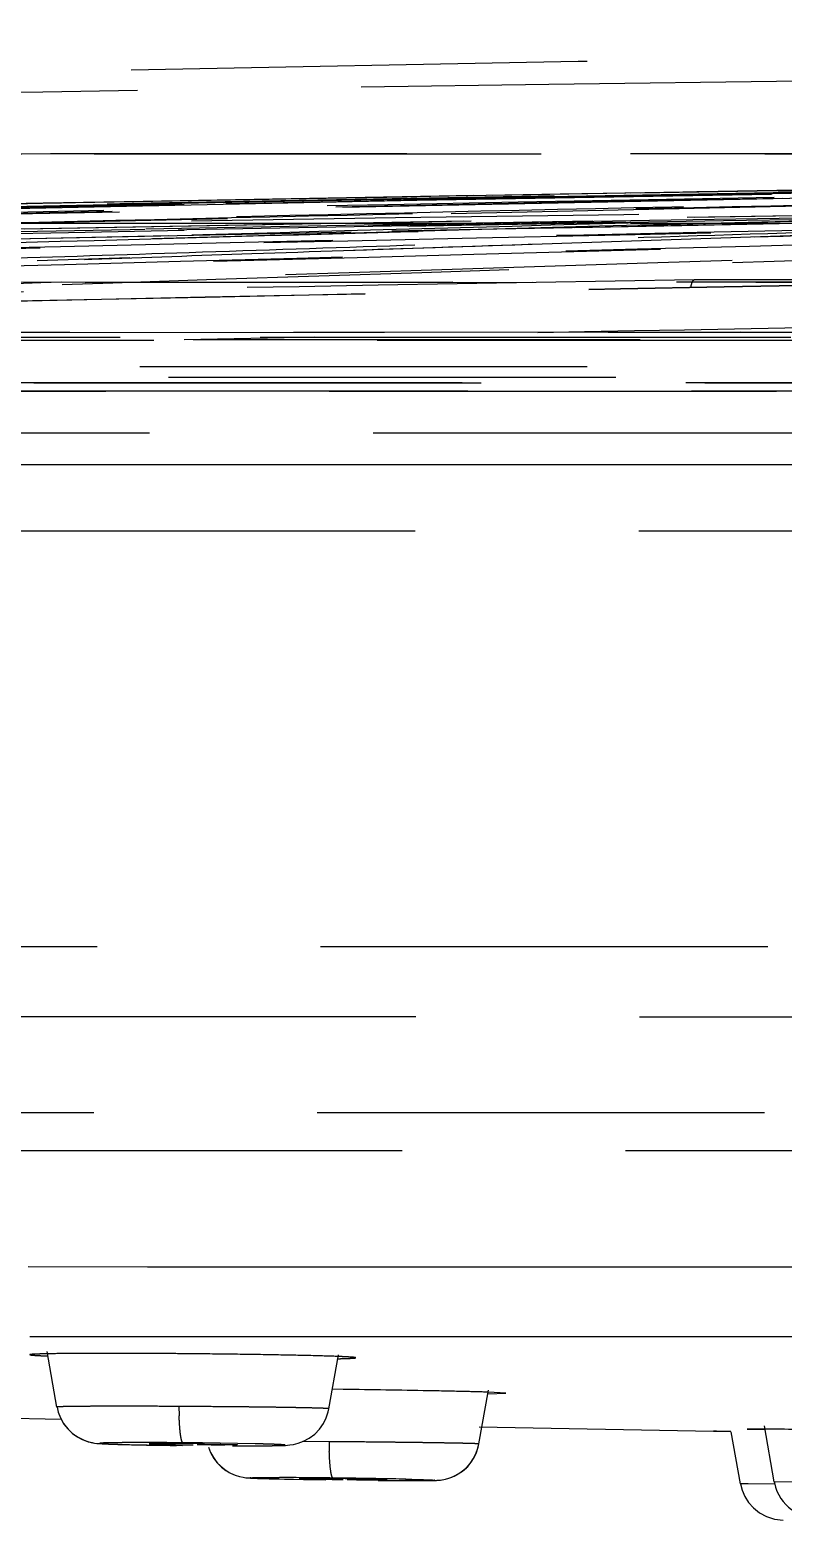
# Model space of a CAD drawing. Header units: millimetres. Extents: x 3819 to 4365, y -2661 to -1889.
# Drawn here: x 4157.576 to 4159.716, y -2175.832 to -2171.597 of the extents above; entities that cross this region are included whole.
import ezdxf

# ---------------------------------------------------------------- set-up
doc = ezdxf.new("R2010")
doc.units = ezdxf.units.MM
doc.header["$LTSCALE"] = 0.1
doc.linetypes.add('HIDDENX2', pattern=[19.05, 12.7, -6.35])
doc.layers.add('HIDDEN', color=8, linetype='HIDDENX2')

msp = doc.modelspace()

# ---------------------------------------------------------------- linework, layer by layer
at = {"layer": 'HIDDEN'}
for p, q in [((4160.6828, -2172.3133), (4153.6008, -2172.3161)), ((4155.8284, -2172.3154), (4163.4359, -2172.3123)), ((4160.4339, -2172.3075), (4159.463, -2172.3075)), ((4195.5047, -2172.4781), (4148.4585, -2172.4781)), ((4148.705, -2172.4701), (4166.5348, -2172.4701)), ((4148.7139, -2172.4701), (4170.6678, -2172.4701)), ((4148.9427, -2172.4702), (4169.3362, -2172.4702)), ((4150.9429, -2172.4782), (4187.1331, -2172.4782)), ((4153.5037, -2172.4582), (4160.6395, -2172.4554)), ((4163.4052, -2172.4544), (4155.7505, -2172.4576)), ((4170.5888, -2172.5546), (4148.6996, -2172.5546)), ((4160.7094, -2172.5999), (4153.4456, -2172.5999)), ((4155.6829, -2172.5999), (4160.7239, -2172.6001)), ((4148.9016, -2172.6236), (4160.7251, -2172.6237)), ((4149.0261, -2172.7421), (4160.7339, -2172.7421)), ((4157.5866, -2172.8329), (4157.0491, -2172.833)), ((4157.6522, -2172.8329), (4157.5866, -2172.8329)), ((4157.8674, -2172.8329), (4157.6522, -2172.8329)), ((4158.0144, -2172.8329), (4157.8674, -2172.8329)), ((4158.0855, -2172.8329), (4158.0144, -2172.8329)), ((4158.1797, -2172.8329), (4158.0855, -2172.8329)), ((4158.4183, -2172.8329), (4158.1797, -2172.8329)), ((4158.4857, -2172.8329), (4158.4183, -2172.8329)), ((4158.7463, -2172.833), (4158.4857, -2172.8329)), ((4158.9137, -2172.833), (4158.7463, -2172.833)), ((4160.081, -2172.833), (4158.9137, -2172.833)), ((4160.5754, -2173.0213), (4153.5442, -2173.0221)), ((4169.1971, -2174.2026), (4151.6864, -2174.2026)), ((4169.1875, -2174.6746), (4155.0867, -2174.6746)), ((4147.8382, -2174.7808), (4196.1253, -2174.7808)), ((4157.9107, -2175.1123), (4157.5719, -2175.1122)), ((4157.9973, -2175.1123), (4157.9107, -2175.1123)), ((4158.0361, -2175.1123), (4157.9973, -2175.1123)), ((4158.1619, -2175.1123), (4158.0361, -2175.1123)), ((4158.4475, -2175.1124), (4158.1619, -2175.1123)), ((4158.5008, -2175.1124), (4158.4475, -2175.1124)), ((4158.551, -2175.1124), (4158.5008, -2175.1124)), ((4158.9241, -2175.1124), (4158.551, -2175.1124)), ((4158.9746, -2175.1124), (4158.9241, -2175.1124)), ((4161.8289, -2175.1129), (4158.9746, -2175.1124)), ((4157.576, -2175.3095), (4157.6494, -2175.3095)), ((4157.6494, -2175.3095), (4158.0393, -2175.3096)), ((4158.0393, -2175.3096), (4158.1489, -2175.3096)), ((4158.1489, -2175.3096), (4158.5012, -2175.3097)), ((4158.5012, -2175.3097), (4159.4646, -2175.3098)), ((4159.4646, -2175.3098), (4159.516, -2175.3098)), ((4159.516, -2175.3098), (4159.5605, -2175.3098)), ((4159.5605, -2175.3098), (4159.6119, -2175.3098)), ((4159.6119, -2175.3098), (4159.6301, -2175.3098)), ((4159.6301, -2175.3098), (4159.856, -2175.3099)), ((4157.6533, -2175.5102), (4157.6256, -2175.3528)), ((4158.4254, -2175.5151), (4158.4525, -2175.3615)), ((4158.4663, -2175.4601), (4158.4351, -2175.4598)), ((4158.8516, -2175.6149), (4158.8786, -2175.4621)), ((4158.8782, -2175.4722), (4158.9278, -2175.4707)), ((4158.9278, -2175.4707), (4158.8786, -2175.468)), ((4156.8165, -2175.5286), (4157.6649, -2175.5443)), ((4157.6533, -2175.5101), (4157.6533, -2175.5102)), ((4158.0398, -2175.5087), (4157.9996, -2175.5085)), ((4158.8525, -2175.5662), (4159.5174, -2175.5785)), ((4159.5263, -2175.5786), (4159.5174, -2175.5785)), ((4159.5174, -2175.5785), (4159.5261, -2175.5786)), ((4159.5261, -2175.5786), (4159.567, -2175.5793)), ((4159.5669, -2175.5793), (4159.5263, -2175.5786)), ((4159.5946, -2175.7284), (4159.5685, -2175.5805)), ((4159.6624, -2175.5728), (4159.6131, -2175.5726)), ((4159.6131, -2175.5726), (4159.6628, -2175.574)), ((4159.6903, -2175.7225), (4159.6623, -2175.564)), ((4157.8589, -2175.617), (4158.0098, -2175.6194)), ((4157.9174, -2175.6143), (4157.9148, -2175.6147)), ((4157.9955, -2175.6137), (4157.9174, -2175.6143)), ((4158.0398, -2175.614), (4158.0277, -2175.6139)), ((4158.0654, -2175.6179), (4158.0519, -2175.6178)), ((4158.2165, -2175.6146), (4158.0667, -2175.6122)), ((4158.0721, -2175.6144), (4158.1648, -2175.617)), ((4158.4262, -2175.6086), (4158.3518, -2175.608)), ((4158.4662, -2175.6089), (4158.4262, -2175.6086)), ((4158.0975, -2175.654), (4158.1074, -2175.6673)), ((4158.1074, -2175.6673), (4158.1182, -2175.6786)), ((4158.1095, -2175.6698), (4158.121, -2175.681)), ((4158.1424, -2175.696), (4158.155, -2175.702)), ((4158.1462, -2175.698), (4158.1591, -2175.7036)), ((4158.1591, -2175.7036), (4158.1715, -2175.7075)), ((4158.2558, -2175.7137), (4158.2765, -2175.7143)), ((4158.2765, -2175.7143), (4158.2997, -2175.7148)), ((4158.3438, -2175.713), (4158.3412, -2175.7132)), ((4158.3412, -2175.7132), (4158.4351, -2175.7157)), ((4158.4223, -2175.7131), (4158.3438, -2175.713)), ((4158.4662, -2175.7136), (4158.4545, -2175.7134)), ((4158.5912, -2175.7165), (4158.491, -2175.7139)), ((4158.2997, -2175.7148), (4158.3255, -2175.7153)), ((4158.3255, -2175.7153), (4158.3539, -2175.7158)), ((4158.3539, -2175.7158), (4158.3844, -2175.7163)), ((4158.3844, -2175.7163), (4158.417, -2175.7168)), ((4158.51, -2175.7166), (4158.5783, -2175.7169)), ((4158.5783, -2175.7169), (4158.5885, -2175.7167)), ((4158.5885, -2175.7167), (4158.5912, -2175.7165)), ((4158.6738, -2175.7192), (4158.6846, -2175.7192)), ((4158.6783, -2175.7192), (4158.6947, -2175.7191)), ((4158.6943, -2175.7191), (4158.708, -2175.719)), ((4158.6947, -2175.7191), (4158.7017, -2175.7191)), ((4158.7028, -2175.7191), (4158.7136, -2175.719)), ((4158.7102, -2175.719), (4158.7186, -2175.7189)), ((4158.7167, -2175.7189), (4158.723, -2175.7188)), ((4159.5987, -2175.7284), (4159.5947, -2175.7284)), ((4159.6159, -2175.7286), (4159.5987, -2175.7284)), ((4159.6916, -2175.7294), (4159.6159, -2175.7286)), ((4159.8364, -2175.7234), (4159.6903, -2175.7225)), ((4159.6914, -2175.8289), (4159.7157, -2175.8317))]:
    msp.add_line(p, q, dxfattribs=at)
for points in [[(4166.8511, -2171.5967), (4162.9688, -2171.6325), (4159.1334, -2171.687), (4155.3877, -2171.7588), (4151.7594, -2171.8457)], [(4166.4207, -2171.9748), (4163.4883, -2172.0017), (4160.5526, -2172.0398), (4157.6137, -2172.0893), (4154.6717, -2172.1501), (4151.7266, -2172.2222), (4148.7785, -2172.3056)], [(4166.4551, -2171.9746), (4163.5194, -2172.0015), (4160.5798, -2172.0397), (4157.6364, -2172.0892), (4154.6893, -2172.15), (4151.7384, -2172.2221), (4148.7839, -2172.3056)], [(4166.8198, -2171.9734), (4164.0354, -2171.9989), (4161.1774, -2172.036), (4158.2457, -2172.0851), (4155.2406, -2172.1465), (4152.1619, -2172.2203), (4149.0097, -2172.3069)], [(4167.0215, -2171.9728), (4164.3695, -2171.9971), (4161.5873, -2172.0332), (4158.6749, -2172.0818), (4155.6322, -2172.1436), (4152.4594, -2172.2188), (4149.1565, -2172.3077)], [(4168.1861, -2171.9697), (4165.6076, -2171.9962), (4162.893, -2172.0371), (4160.0424, -2172.0914), (4157.0557, -2172.1575), (4153.933, -2172.2329), (4150.6742, -2172.3141)], [(4167.5363, -2171.9713), (4165.0589, -2171.9947), (4162.4585, -2172.0297), (4159.7351, -2172.0761), (4156.8886, -2172.1336), (4153.9192, -2172.2016), (4150.8268, -2172.2786)], [(4166.4133, -2171.9748), (4163.2407, -2172.0043), (4160.1607, -2172.0456), (4157.1734, -2172.0974), (4154.2787, -2172.1587), (4151.4767, -2172.2284)], [(4168.9511, -2171.9681), (4166.6908, -2171.9941), (4164.3111, -2172.0344), (4161.8121, -2172.0885), (4159.1938, -2172.155), (4156.4563, -2172.2319), (4153.5995, -2172.3161)], [(4169.3697, -2171.9674), (4167.613, -2171.9887), (4165.7741, -2172.0208), (4163.853, -2172.0639), (4161.8498, -2172.1176), (4159.7644, -2172.1811), (4157.5968, -2172.2533)], [(4157.6534, -2175.5101), (4157.6568, -2175.5244), (4157.6632, -2175.5412), (4157.6721, -2175.5571), (4157.6832, -2175.5716), (4157.696, -2175.5841), (4157.7099, -2175.5943), (4157.7245, -2175.6022), (4157.7384, -2175.6076), (4157.7504, -2175.6108), (4157.7602, -2175.6126), (4157.7667, -2175.6134), (4157.7719, -2175.6139), (4157.7768, -2175.6142), (4157.7819, -2175.6145), (4157.7877, -2175.6148), (4157.7943, -2175.6151), (4157.8017, -2175.6154), (4157.8101, -2175.6157), (4157.8194, -2175.616), (4157.8296, -2175.6163)], [(4157.6648, -2175.5443), (4157.6731, -2175.5587), (4157.6849, -2175.5734), (4157.6984, -2175.5861), (4157.7131, -2175.5962), (4157.7282, -2175.6038), (4157.7422, -2175.6087), (4157.7535, -2175.6114), (4157.7558, -2175.6118)], [(4158.2722, -2175.6199), (4158.2812, -2175.6198), (4158.2891, -2175.6195), (4158.2958, -2175.6193), (4158.302, -2175.619), (4158.3079, -2175.6186), (4158.3149, -2175.618), (4158.3255, -2175.6163), (4158.3386, -2175.6131), (4158.3538, -2175.6073), (4158.3699, -2175.5985), (4158.3852, -2175.587), (4158.3987, -2175.5728), (4158.4098, -2175.5571), (4158.418, -2175.5405), (4158.4234, -2175.5242), (4158.4254, -2175.515)], [(4157.8296, -2175.6163), (4157.8406, -2175.6166), (4157.8524, -2175.6169), (4157.865, -2175.6172), (4157.8785, -2175.6175), (4157.8927, -2175.6178), (4157.9078, -2175.6181), (4157.9235, -2175.6183), (4157.9399, -2175.6186), (4157.957, -2175.6188), (4157.9747, -2175.6191), (4157.993, -2175.6193)], [(4158.0835, -2175.6239), (4158.0893, -2175.6391), (4158.0975, -2175.654)], [(4158.152, -2175.6205), (4158.1715, -2175.6205), (4158.1898, -2175.6205), (4158.2069, -2175.6205), (4158.2227, -2175.6205), (4158.2371, -2175.6204), (4158.2501, -2175.6202)], [(4158.2501, -2175.6202), (4158.2618, -2175.6201), (4158.2722, -2175.6199)], [(4158.7222, -2175.7188), (4158.7272, -2175.7186), (4158.7321, -2175.7184), (4158.7378, -2175.718), (4158.7465, -2175.717), (4158.757, -2175.715), (4158.7686, -2175.7117), (4158.7809, -2175.7067), (4158.7929, -2175.7003), (4158.8047, -2175.6923), (4158.816, -2175.6825), (4158.8264, -2175.671), (4158.8356, -2175.6577), (4158.8432, -2175.6429), (4158.8488, -2175.6269), (4158.8516, -2175.6149)], [(4158.723, -2175.7188), (4158.7269, -2175.7187), (4158.731, -2175.7185), (4158.7358, -2175.7182), (4158.7421, -2175.7176), (4158.7517, -2175.7161), (4158.763, -2175.7134), (4158.7745, -2175.7095), (4158.7864, -2175.704), (4158.7979, -2175.6972), (4158.8091, -2175.6887), (4158.8197, -2175.6787), (4158.8293, -2175.667), (4158.8377, -2175.654), (4158.8445, -2175.6397), (4158.8495, -2175.6244), (4158.8515, -2175.6149)], [(4158.0905, -2175.6414), (4158.0992, -2175.6565), (4158.1095, -2175.6698)], [(4158.1182, -2175.6786), (4158.13, -2175.6881), (4158.1424, -2175.696)], [(4158.121, -2175.681), (4158.1332, -2175.6904), (4158.1462, -2175.698)], [(4158.1715, -2175.7075), (4158.1821, -2175.7098), (4158.1894, -2175.7109), (4158.1949, -2175.7114), (4158.1989, -2175.7117), (4158.2025, -2175.7119), (4158.2067, -2175.7121), (4158.2113, -2175.7123), (4158.2167, -2175.7126), (4158.2229, -2175.7128), (4158.2299, -2175.713), (4158.2377, -2175.7133), (4158.2464, -2175.7135), (4158.2558, -2175.7137)], [(4158.5653, -2175.7186), (4158.584, -2175.7188), (4158.6018, -2175.7189), (4158.6184, -2175.719), (4158.634, -2175.7191), (4158.6485, -2175.7191), (4158.6617, -2175.7192), (4158.6738, -2175.7192)], [(4159.5947, -2175.7282), (4159.5992, -2175.7462), (4159.6067, -2175.764), (4159.6174, -2175.7811), (4159.6313, -2175.797), (4159.6483, -2175.8106)], [(4159.6903, -2175.7225), (4159.691, -2175.7258), (4159.6941, -2175.7379), (4159.6982, -2175.7493), (4159.7033, -2175.7599), (4159.7093, -2175.7699), (4159.7159, -2175.779), (4159.7232, -2175.7873), (4159.731, -2175.7948), (4159.7392, -2175.8014), (4159.7476, -2175.8071), (4159.7563, -2175.812), (4159.765, -2175.8161), (4159.7738, -2175.8194), (4159.7822, -2175.8219), (4159.7905, -2175.8237), (4159.7977, -2175.8248), (4159.8029, -2175.8254), (4159.8067, -2175.8257), (4159.8089, -2175.8258), (4159.8104, -2175.8258), (4159.812, -2175.8259), (4159.8155, -2175.826)], [(4159.6483, -2175.8106), (4159.6685, -2175.8216), (4159.6914, -2175.8289)]]:
    msp.add_lwpolyline(points, dxfattribs=at)
for centre, radius, start, end in [((4172.0666, -2943.8379), 771.8113, 90.4170255, 91.7289886), ((4172.047, -2942.2396), 770.2129, 90.4180088, 91.7305396), ((4171.9809, -3085.6001), 913.5665, 90.6755085, 91.3268243), ((4177.2012, -3103.5719), 931.4117, 91.0315391, 91.3218266), ((4177.2983, -3107.9411), 935.7816, 91.0326652, 91.3215972), ((4172.1309, -2944.0857), 771.8822, 90.9403695, 91.2068226), ((4177.4882, -3115.2269), 942.9499, 91.045131, 91.183376), ((4157.7532, -2206.6083), 31.2507, 89.47457, 89.60494), ((4159.0696, -2175.4977), 1.07, 180.5781, 182.023), ((4159.0076, -2236.0904), 60.5212, 89.207481, 89.380077), ((4157.8974, -2189.6166), 14.0054, 89.53448, 90.12973), ((4157.9658, -2183.3868), 7.7732, 89.54416, 89.78092), ((4158.1164, -2167.4719), 8.1462, 269.2494, 269.46165), ((4157.8727, -2193.2235), 17.6124, 89.36902, 89.5493), ((4157.963, -2183.7825), 8.1688, 89.23454, 89.46124), ((4159.4955, -2175.6025), 1.0694, 180.3231, 181.8066), ((4158.2121, -2193.4073), 17.6969, 89.2707, 89.76211), ((4158.3156, -2187.2597), 11.5471, 89.31054, 89.47031), ((4158.1257, -2201.797), 26.087, 89.19402, 89.31563), ((4158.3087, -2187.8509), 12.1383, 89.13973, 89.25686), ((4158.188, -2197.3303), 21.6199, 88.7903, 89.19244), ((4158.6225, -2163.6617), 12.0554, 269.10965, 269.25725), ((4158.6168, -2164.17), 11.5471, 269.31054, 269.47031)]:
    msp.add_arc(centre, radius, start, end, dxfattribs=at)
for points, knots in [([(4148.9939, -2171.9481), (4152.8245, -2171.8522), (4160.4868, -2171.7082), (4171.9822, -2171.6362), (4183.4775, -2171.7082), (4191.1398, -2171.8522), (4194.9704, -2171.9482)], [0, 0, 0, 0, 0.25, 0.5, 0.75, 1, 1, 1, 1]), ([(4148.2339, -2171.9467), (4148.2345, -2171.9467), (4148.237, -2171.9467), (4148.2426, -2171.9467), (4148.2518, -2171.9467), (4148.2716, -2171.9467), (4148.3055, -2171.9468), (4148.3845, -2171.9469), (4148.52, -2171.9472), (4148.6799, -2171.9475), (4148.8371, -2171.9478), (4148.9784, -2171.948), (4149.1434, -2171.9484), (4149.3463, -2171.9487), (4149.6089, -2171.949), (4149.8759, -2171.9493), (4150.1381, -2171.9495), (4150.3788, -2171.9496), (4150.6535, -2171.9497), (4151.0952, -2171.9499), (4151.7477, -2171.9501), (4152.6447, -2171.9502), (4153.6852, -2171.9502), (4154.8514, -2171.95), (4156.119, -2171.9498), (4157.9414, -2171.9496), (4159.8238, -2171.9493), (4161.7505, -2171.949), (4163.2285, -2171.9488), (4164.7182, -2171.9487), (4166.2168, -2171.9488), (4167.7232, -2171.9493), (4169.1877, -2171.95), (4170.6079, -2171.9509), (4171.5234, -2171.9513), (4171.9815, -2171.9514)], [0, 0, 0, 0, 0.000078, 0.000312, 0.000702, 0.001247, 0.002806, 0.004989, 0.011227, 0.019924, 0.025187, 0.031083, 0.037783, 0.046023, 0.056721, 0.070956, 0.07975, 0.089844, 0.10137, 0.114443, 0.145647, 0.183798, 0.227763, 0.277088, 0.331133, 0.387887, 0.507311, 0.568943, 0.631279, 0.694023, 0.75713, 0.820596, 0.884336, 0.942135, 1, 1, 1, 1]), ([(4148.7784, -2172.3056), (4150.7426, -2172.2463), (4154.6671, -2172.1427), (4160.548, -2172.0324), (4164.4646, -2171.989), (4166.4207, -2171.9748)], [0, 0, 0, 0, 0.334098, 0.667429, 1, 1, 1, 1]), ([(4166.4551, -2171.9746), (4164.4967, -2171.9888), (4160.5745, -2172.0322), (4154.6839, -2172.1426), (4150.7522, -2172.2462), (4148.7839, -2172.3056)], [0, 0, 0, 0, 0.332429, 0.665762, 1, 1, 1, 1]), ([(4166.6848, -2171.9739), (4164.606, -2171.9891), (4160.5605, -2172.036), (4154.6611, -2172.1515), (4150.8409, -2172.2525), (4148.987, -2172.3068)], [0, 0, 0, 0, 0.352331, 0.685663, 1, 1, 1, 1]), ([(4171.9817, -2171.9504), (4171.8321, -2171.9504), (4171.5333, -2171.9504), (4171.0842, -2171.9502), (4170.6345, -2171.95), (4170.1874, -2171.9497), (4169.7472, -2171.9495), (4169.3116, -2171.9494), (4168.8705, -2171.9492), (4168.4096, -2171.9491), (4167.9145, -2171.9489), (4167.3709, -2171.9488), (4166.7653, -2171.9488), (4166.0854, -2171.9487), (4165.3203, -2171.9487), (4164.4602, -2171.9487), (4163.4977, -2171.9487), (4162.4218, -2171.9488), (4161.2203, -2171.9491), (4159.9073, -2171.9493), (4158.5615, -2171.9494), (4157.2859, -2171.9497), (4156.1528, -2171.9499), (4155.1631, -2171.95), (4154.2881, -2171.9501), (4153.5036, -2171.9501), (4152.7976, -2171.9501), (4152.1634, -2171.9501), (4151.5932, -2171.95), (4151.0779, -2171.9499), (4150.6102, -2171.9497), (4150.1889, -2171.9495), (4149.8181, -2171.9493), (4149.5002, -2171.9489), (4149.2319, -2171.9485), (4149.0685, -2171.9483), (4148.9939, -2171.9481)], [0, 0, 0, 0, 0.019536, 0.038982, 0.058621, 0.078223, 0.09732, 0.11608, 0.135062, 0.154893, 0.176221, 0.199673, 0.22584, 0.25526, 0.288397, 0.325695, 0.367502, 0.413999, 0.466116, 0.524291, 0.585359, 0.641741, 0.690769, 0.733236, 0.770895, 0.804967, 0.835605, 0.86304, 0.887734, 0.910011, 0.930285, 0.948779, 0.964986, 0.978676, 0.99027, 1, 1, 1, 1]), ([(4149.0098, -2172.3069), (4150.8727, -2172.2526), (4154.7144, -2172.1515), (4160.6512, -2172.0356), (4164.7251, -2171.9886), (4166.8199, -2171.9734)], [0, 0, 0, 0, 0.313872, 0.647204, 1, 1, 1, 1]), ([(4149.1269, -2172.3076), (4150.9577, -2172.2551), (4154.7581, -2172.1551), (4160.6674, -2172.0372), (4164.746, -2171.9888), (4166.8547, -2171.9733)], [0, 0, 0, 0, 0.309886, 0.643216, 1, 1, 1, 1]), ([(4167.0216, -2171.9728), (4164.8934, -2171.9882), (4160.7801, -2172.0367), (4154.8251, -2172.1551), (4150.9984, -2172.2554), (4149.1566, -2172.3078)], [0, 0, 0, 0, 0.357311, 0.690642, 1, 1, 1, 1]), ([(4167.3099, -2171.9719), (4165.1439, -2171.9882), (4161.0053, -2172.0408), (4155.0877, -2172.1656), (4151.3361, -2172.263), (4149.5568, -2172.3101)], [0, 0, 0, 0, 0.365951, 0.699282, 1, 1, 1, 1]), ([(4150.545, -2172.3138), (4151.0107, -2172.3022), (4151.9426, -2172.2788), (4153.3959, -2172.2422), (4154.9058, -2172.2045), (4156.5278, -2172.1649), (4158.2068, -2172.1256), (4159.999, -2172.0865), (4161.8484, -2172.0501), (4163.8113, -2172.0169), (4165.8308, -2171.9894), (4167.2149, -2171.9758), (4167.907, -2171.9703)], [0, 0, 0, 0, 0.08048, 0.161025, 0.251157, 0.341392, 0.441323, 0.541288, 0.651081, 0.760873, 0.880434, 1, 1, 1, 1]), ([(4168.1863, -2171.9697), (4167.4844, -2171.975), (4166.0806, -2171.9887), (4164.034, -2172.0164), (4162.0466, -2172.0498), (4160.1774, -2172.0865), (4158.3678, -2172.126), (4156.6763, -2172.1654), (4155.0442, -2172.205), (4153.529, -2172.2427), (4152.0727, -2172.2792), (4151.1406, -2172.3024), (4150.6747, -2172.314)], [0, 0, 0, 0, 0.120226, 0.240446, 0.350569, 0.460687, 0.560657, 0.660585, 0.75049, 0.840289, 0.920178, 1, 1, 1, 1]), ([(4150.827, -2172.2785), (4152.5147, -2172.2349), (4156.0588, -2172.146), (4161.6285, -2172.0337), (4165.5108, -2171.9862), (4167.5364, -2171.9713)], [0, 0, 0, 0, 0.303056, 0.636386, 1, 1, 1, 1]), ([(4153.6008, -2172.3161), (4153.9433, -2172.3059), (4154.7074, -2172.2831), (4155.9325, -2172.2473), (4157.3304, -2172.2069), (4158.8733, -2172.1638), (4160.5764, -2172.1186), (4162.44, -2172.073), (4164.4665, -2172.0296), (4166.6552, -2171.9923), (4168.1682, -2171.9748), (4168.9515, -2171.9681)], [0, 0, 0, 0, 0.066948, 0.149355, 0.239448, 0.340177, 0.450927, 0.572318, 0.704391, 0.846952, 1, 1, 1, 1]), ([(4155.4965, -2172.3156), (4155.592, -2172.3117), (4155.7993, -2172.3038), (4156.1363, -2172.2919), (4156.5262, -2172.2784), (4156.9747, -2172.2634), (4157.4818, -2172.247), (4158.0431, -2172.2289), (4158.6618, -2172.208), (4159.3607, -2172.1847), (4160.1553, -2172.1604), (4161.0594, -2172.1325), (4162.07, -2172.1037), (4163.198, -2172.0733), (4164.4504, -2172.0426), (4165.8402, -2172.0131), (4167.3814, -2171.9865), (4168.461, -2171.9733), (4169.0282, -2171.968)], [0, 0, 0, 0, 0.021189, 0.04597, 0.074744, 0.107634, 0.145422, 0.187186, 0.232097, 0.282629, 0.342156, 0.408281, 0.483095, 0.566222, 0.658368, 0.760734, 0.874289, 1, 1, 1, 1]), ([(4155.8284, -2172.3154), (4155.9228, -2172.3116), (4156.1289, -2172.3163), (4156.4652, -2172.3146), (4156.8585, -2172.3023), (4157.2928, -2172.2642), (4157.7499, -2172.2486), (4158.229, -2172.2317), (4158.7552, -2172.2139), (4159.3578, -2172.1942), (4160.0443, -2172.1723), (4160.8172, -2172.1486), (4161.6859, -2172.1219), (4162.6577, -2172.0947), (4163.7421, -2172.0663), (4164.9479, -2172.0376), (4166.2881, -2172.01), (4167.7772, -2171.985), (4168.8212, -2171.9725), (4169.3702, -2171.9674)], [0, 0, 0, 0, 0.020905, 0.045625, 0.074486, 0.108011, 0.142138, 0.175725, 0.21418, 0.25873, 0.309241, 0.366286, 0.429968, 0.501698, 0.581586, 0.670189, 0.768802, 0.878424, 1, 1, 1, 1]), ([(4166.7949, -2172.0456), (4164.8159, -2172.061), (4160.8579, -2172.1062), (4154.9212, -2172.2174), (4150.9639, -2172.3204), (4148.9853, -2172.3791)], [0, 0, 0, 0, 0.333299, 0.666632, 1, 1, 1, 1]), ([(4149.0152, -2172.3791), (4150.9808, -2172.3216), (4154.9123, -2172.2172), (4160.8108, -2172.1074), (4164.7437, -2172.0606), (4166.7103, -2172.0462)], [0, 0, 0, 0, 0.33331, 0.666643, 1, 1, 1, 1]), ([(4149.1274, -2172.3801), (4151.1118, -2172.3237), (4155.0807, -2172.2183), (4161.0348, -2172.1088), (4165.0043, -2172.0595), (4166.989, -2172.0451)], [0, 0, 0, 0, 0.333376, 0.666709, 1, 1, 1, 1]), ([(4166.887, -2172.0455), (4164.9169, -2172.0617), (4160.9771, -2172.1081), (4155.0682, -2172.2195), (4151.1297, -2172.3217), (4149.1608, -2172.3798)], [0, 0, 0, 0, 0.333361, 0.666693, 1, 1, 1, 1]), ([(4167.4936, -2172.0433), (4165.5728, -2172.0586), (4161.6594, -2172.1054), (4155.6826, -2172.2273), (4151.6268, -2172.3266), (4149.5631, -2172.3823)], [0, 0, 0, 0, 0.321332, 0.654668, 1, 1, 1, 1]), ([(4149.6018, -2172.3821), (4151.6442, -2172.3264), (4155.659, -2172.2273), (4161.5762, -2172.1061), (4165.4511, -2172.0593), (4167.3535, -2172.044)], [0, 0, 0, 0, 0.34523, 0.678556, 1, 1, 1, 1]), ([(4167.9607, -2172.0424), (4166.0954, -2172.0592), (4162.3009, -2172.1083), (4156.5141, -2172.2378), (4152.5924, -2172.3333), (4150.5996, -2172.3859)], [0, 0, 0, 0, 0.322266, 0.655589, 1, 1, 1, 1]), ([(4150.6228, -2172.3862), (4152.6336, -2172.3333), (4156.5901, -2172.2374), (4162.4267, -2172.1074), (4166.253, -2172.0584), (4168.1334, -2172.0418)], [0, 0, 0, 0, 0.344551, 0.677897, 1, 1, 1, 1]), ([(4153.3863, -2172.3885), (4155.1454, -2172.3338), (4158.6048, -2172.2354), (4163.7058, -2172.1059), (4167.0482, -2172.0573), (4168.69, -2172.0412)], [0, 0, 0, 0, 0.34491, 0.678234, 1, 1, 1, 1]), ([(4168.8901, -2172.0405), (4167.2447, -2172.0564), (4163.8934, -2172.1047), (4158.7769, -2172.2343), (4155.3057, -2172.3334), (4153.5401, -2172.3884)], [0, 0, 0, 0, 0.321502, 0.654851, 1, 1, 1, 1]), ([(4169.0937, -2172.0405), (4167.6446, -2172.0555), (4164.6917, -2172.1027), (4160.1814, -2172.2291), (4157.1202, -2172.3309), (4155.5624, -2172.3881)], [0, 0, 0, 0, 0.321188, 0.654512, 1, 1, 1, 1]), ([(4155.7639, -2172.388), (4157.3242, -2172.3303), (4160.3889, -2172.2277), (4164.9026, -2172.1015), (4167.8563, -2172.0547), (4169.3052, -2172.0399)], [0, 0, 0, 0, 0.345775, 0.679121, 1, 1, 1, 1]), ([(4161.2104, -2172.0971), (4160.5654, -2172.1128), (4159.3347, -2172.1443), (4157.5792, -2172.1925), (4156.0026, -2172.2374), (4154.6044, -2172.2783), (4153.731, -2172.3038), (4153.3237, -2172.316)], [0, 0, 0, 0, 0.245321, 0.468131, 0.667743, 0.845069, 1, 1, 1, 1]), ([(4160.7307, -2172.1466), (4160.5543, -2172.1467), (4159.4208, -2172.1469), (4157.8308, -2172.1471), (4155.9811, -2172.1473), (4154.3333, -2172.1477), (4152.8332, -2172.1478), (4151.5166, -2172.1476), (4150.8496, -2172.1475), (4150.3986, -2172.1473), (4150.119, -2172.1471), (4149.8744, -2172.147), (4149.6088, -2172.1468), (4149.3391, -2172.1466), (4149.0744, -2172.1462), (4148.8705, -2172.1459), (4148.7053, -2172.1455), (4148.5639, -2172.1453), (4148.4068, -2172.145), (4148.247, -2172.1447), (4148.1116, -2172.1444), (4148.0326, -2172.1442), (4147.9987, -2172.1442), (4147.979, -2172.1441), (4147.9697, -2172.1441), (4147.9642, -2172.1441), (4147.9617, -2172.1441), (4147.9611, -2172.1441)], [0, 0, 0, 0, 0.041433, 0.266299, 0.373546, 0.475987, 0.653428, 0.725969, 0.785302, 0.810109, 0.831931, 0.850995, 0.867566, 0.894325, 0.914364, 0.929748, 0.942222, 0.953184, 0.962963, 0.979128, 0.990725, 0.994785, 0.997682, 0.998696, 0.99942, 0.999854, 1, 1, 1, 1]), ([(4171.9819, -2172.1477), (4171.5207, -2172.1477), (4170.5981, -2172.1473), (4169.1672, -2172.1464), (4167.6914, -2172.1461), (4166.1732, -2172.146), (4164.6619, -2172.1461), (4163.1582, -2172.1462), (4161.6655, -2172.1464), (4159.72, -2172.1467), (4157.8169, -2172.147), (4155.9706, -2172.1473), (4154.68, -2172.1475), (4153.49, -2172.1476), (4152.575, -2172.1476), (4151.9109, -2172.1476), (4151.3502, -2172.1475), (4150.7521, -2172.1474), (4150.15, -2172.1471), (4149.6857, -2172.1468), (4149.3336, -2172.1465), (4149.0674, -2172.1461), (4148.8622, -2172.1458), (4148.696, -2172.1455), (4148.5538, -2172.1452), (4148.4282, -2172.1449), (4148.3175, -2172.1447), (4148.2218, -2172.1445), (4148.1414, -2172.1444), (4148.0844, -2172.1443), (4148.047, -2172.1442), (4148.025, -2172.1441), (4148.0065, -2172.1441), (4147.9913, -2172.144), (4147.9807, -2172.144), (4147.9739, -2172.144), (4147.9699, -2172.144), (4147.9667, -2172.144), (4147.9642, -2172.144), (4147.9625, -2172.144), (4147.9616, -2172.144), (4147.9613, -2172.144)], [0, 0, 0, 0, 0.057607, 0.115228, 0.178703, 0.241924, 0.304839, 0.367458, 0.429728, 0.491263, 0.61044, 0.667409, 0.721845, 0.771629, 0.816039, 0.836117, 0.854566, 0.886075, 0.910809, 0.929771, 0.94406, 0.954784, 0.963015, 0.969685, 0.975546, 0.98077, 0.985379, 0.989366, 0.992719, 0.995425, 0.996484, 0.997396, 0.998166, 0.998796, 0.999291, 0.999489, 0.999655, 0.999788, 0.99989, 0.99996, 1, 1, 1, 1]), ([(4159.4535, -2172.3286), (4159.4541, -2172.3255), (4159.4553, -2172.3202), (4159.4573, -2172.3142), (4159.4591, -2172.3107), (4159.4605, -2172.3086), (4159.462, -2172.3075), (4159.463, -2172.3075)], [0, 0, 0, 0, 0.38839, 0.681059, 0.791715, 0.879667, 1, 1, 1, 1]), ([(4160.7251, -2172.6236), (4159.8084, -2172.6236), (4158.1468, -2172.6236), (4155.8813, -2172.6237), (4154.0423, -2172.6236), (4152.5541, -2172.6236), (4151.3627, -2172.6236), (4150.4369, -2172.6235), (4149.7544, -2172.624), (4149.2701, -2172.6235), (4149.0103, -2172.6227), (4148.9015, -2172.623)], [0, 0, 0, 0, 0.232576, 0.42161, 0.57483, 0.699183, 0.799228, 0.877117, 0.934087, 0.972389, 1, 1, 1, 1]), ([(4156.0651, -2172.5836), (4156.3878, -2172.5837), (4157.042, -2172.584), (4158.0345, -2172.5835), (4159.0479, -2172.5836), (4159.7299, -2172.5844), (4160.0736, -2172.5847)], [0, 0, 0, 0, 0.24156, 0.489609, 0.742798, 1, 1, 1, 1]), ([(4147.878, -2174.4018), (4147.9397, -2174.4046), (4148.0359, -2174.4079), (4148.1713, -2174.4084), (4148.2906, -2174.4065), (4148.4292, -2174.4038), (4148.5935, -2174.4014), (4148.7906, -2174.4), (4149.0287, -2174.3996), (4149.3168, -2174.4001), (4149.6635, -2174.4009), (4150.0762, -2174.4013), (4150.7706, -2174.4017), (4151.8163, -2174.4021), (4152.9752, -2174.4022), (4154.0284, -2174.402), (4154.8981, -2174.4015), (4155.81, -2174.4009), (4156.7558, -2174.4005), (4157.7284, -2174.4005), (4158.722, -2174.4008), (4159.7322, -2174.4015), (4160.7554, -2174.4021), (4161.7888, -2174.4023), (4162.8302, -2174.402), (4163.8779, -2174.4016), (4165.284, -2174.4015), (4167.0494, -2174.4016), (4168.4638, -2174.4018), (4169.1726, -2174.402)], [0, 0, 0, 0, 0.008693, 0.013563, 0.019077, 0.025498, 0.033098, 0.042221, 0.053265, 0.066647, 0.082803, 0.102116, 0.124783, 0.180626, 0.249442, 0.288037, 0.329006, 0.371968, 0.416503, 0.462256, 0.508988, 0.556479, 0.60457, 0.653132, 0.702062, 0.751286, 0.800738, 0.900141, 1, 1, 1, 1]), ([(4157.6263, -2175.3589), (4157.6225, -2175.359), (4157.6153, -2175.3591), (4157.6052, -2175.3594), (4157.5966, -2175.3597), (4157.5896, -2175.36), (4157.5846, -2175.3603), (4157.5815, -2175.3605), (4157.5797, -2175.3607), (4157.5783, -2175.3609), (4157.5773, -2175.3611), (4157.5767, -2175.3612), (4157.5764, -2175.3614), (4157.5764, -2175.3615)], [0, 0, 0, 0, 0.229913, 0.430923, 0.602408, 0.743753, 0.854349, 0.897942, 0.9337, 0.961643, 0.981817, 0.994359, 1, 1, 1, 1]), ([(4157.5764, -2175.3615), (4157.5764, -2175.3616), (4157.5767, -2175.3618), (4157.5773, -2175.3619), (4157.5783, -2175.3621), (4157.5796, -2175.3623), (4157.5814, -2175.3625), (4157.5846, -2175.3628), (4157.5895, -2175.3632), (4157.5966, -2175.3637), (4157.6052, -2175.3641), (4157.6152, -2175.3646), (4157.6224, -2175.3649), (4157.6263, -2175.365)], [0, 0, 0, 0, 0.005536, 0.017943, 0.037987, 0.065812, 0.101471, 0.144986, 0.255511, 0.396894, 0.568522, 0.769768, 1, 1, 1, 1]), ([(4157.9687, -2175.3584), (4157.9016, -2175.3579), (4157.8077, -2175.3575), (4157.6936, -2175.358), (4157.6466, -2175.3585), (4157.6263, -2175.3589)], [0, 0, 0, 0, 0.587752, 0.822628, 1, 1, 1, 1]), ([(4158.4528, -2175.3666), (4158.4287, -2175.3656), (4158.372, -2175.364), (4158.2764, -2175.362), (4158.1628, -2175.3602), (4158.0819, -2175.3593), (4158.0398, -2175.3589)], [0, 0, 0, 0, 0.174873, 0.412277, 0.694668, 1, 1, 1, 1]), ([(4158.4521, -2175.3729), (4158.4559, -2175.3728), (4158.463, -2175.3726), (4158.473, -2175.3723), (4158.4815, -2175.372), (4158.4885, -2175.3717), (4158.4934, -2175.3714), (4158.4965, -2175.3712), (4158.4983, -2175.371), (4158.4997, -2175.3708), (4158.5008, -2175.3706), (4158.5014, -2175.3705), (4158.5017, -2175.3703), (4158.5017, -2175.3702)], [0, 0, 0, 0, 0.228876, 0.429173, 0.600227, 0.741377, 0.851985, 0.895711, 0.931719, 0.960026, 0.980674, 0.993789, 1, 1, 1, 1]), ([(4158.5017, -2175.3702), (4158.5017, -2175.3701), (4158.5014, -2175.3699), (4158.5009, -2175.3698), (4158.4999, -2175.3695), (4158.4979, -2175.3692), (4158.4944, -2175.3688), (4158.489, -2175.3684), (4158.482, -2175.368), (4158.4736, -2175.3675), (4158.4637, -2175.367), (4158.4566, -2175.3667), (4158.4528, -2175.3666)], [0, 0, 0, 0, 0.00524, 0.017152, 0.036744, 0.064195, 0.14289, 0.253225, 0.394686, 0.566696, 0.768665, 1, 1, 1, 1]), ([(4158.8786, -2175.468), (4158.8545, -2175.4672), (4158.7979, -2175.4657), (4158.6604, -2175.4629), (4158.547, -2175.4612), (4158.4663, -2175.4602)], [0, 0, 0, 0, 0.17504, 0.412421, 1, 1, 1, 1]), ([(4157.9996, -2175.5085), (4157.9765, -2175.5083), (4157.9314, -2175.5081), (4157.876, -2175.508), (4157.8341, -2175.508), (4157.8051, -2175.508), (4157.7781, -2175.508), (4157.7533, -2175.5081), (4157.7309, -2175.5083), (4157.7111, -2175.5084), (4157.694, -2175.5086), (4157.6816, -2175.5088), (4157.6732, -2175.509), (4157.668, -2175.5092), (4157.6636, -2175.5093), (4157.66, -2175.5095), (4157.6572, -2175.5096), (4157.6553, -2175.5097), (4157.6543, -2175.5099), (4157.6538, -2175.51), (4157.6535, -2175.51), (4157.6533, -2175.5101), (4157.6533, -2175.5101)], [0, 0, 0, 0, 0.200139, 0.390482, 0.479554, 0.563522, 0.641747, 0.713591, 0.778431, 0.835759, 0.885134, 0.926117, 0.943323, 0.958278, 0.970963, 0.981364, 0.989469, 0.995266, 0.997297, 0.998751, 0.999635, 1, 1, 1, 1]), ([(4158.0112, -2175.6117), (4158.0105, -2175.6116), (4158.0095, -2175.6104), (4158.0085, -2175.6086), (4158.0073, -2175.6052), (4158.0059, -2175.5993), (4158.0043, -2175.5903), (4158.003, -2175.5791), (4158.0013, -2175.5605), (4158.0006, -2175.5457), (4158.0002, -2175.5354)], [0, 0, 0, 0, 0.028466, 0.051815, 0.082485, 0.167708, 0.284734, 0.431314, 0.603796, 1, 1, 1, 1]), ([(4158.4254, -2175.5151), (4158.4254, -2175.515), (4158.4252, -2175.5149), (4158.4249, -2175.5149), (4158.4243, -2175.5148), (4158.423, -2175.5146), (4158.4209, -2175.5144), (4158.4176, -2175.5142), (4158.4135, -2175.514), (4158.4084, -2175.5138), (4158.4025, -2175.5136), (4158.3957, -2175.5134), (4158.388, -2175.5132), (4158.3761, -2175.5128), (4158.3593, -2175.5125), (4158.3368, -2175.512), (4158.3115, -2175.5116), (4158.2836, -2175.5111), (4158.2533, -2175.5107), (4158.221, -2175.5103), (4158.1746, -2175.5098), (4158.114, -2175.5092), (4158.0648, -2175.5089), (4158.0398, -2175.5087)], [0, 0, 0, 0, 0.000401, 0.001355, 0.002902, 0.005047, 0.011128, 0.019578, 0.030372, 0.043483, 0.058885, 0.07655, 0.096449, 0.118543, 0.169043, 0.227487, 0.293314, 0.365946, 0.444691, 0.528796, 0.617508, 0.805361, 1, 1, 1, 1]), ([(4157.8657, -2175.6112), (4157.8591, -2175.6113), (4157.8466, -2175.6113), (4157.829, -2175.6115), (4157.8157, -2175.6116), (4157.8063, -2175.6118), (4157.8001, -2175.6119), (4157.7946, -2175.612), (4157.7898, -2175.6122), (4157.7857, -2175.6123), (4157.7822, -2175.6125), (4157.7795, -2175.6127), (4157.7776, -2175.6128), (4157.7765, -2175.613), (4157.776, -2175.6131), (4157.7756, -2175.6132), (4157.7753, -2175.6132), (4157.7753, -2175.6134), (4157.7755, -2175.6135), (4157.7758, -2175.6136), (4157.7763, -2175.6137), (4157.777, -2175.6138), (4157.7783, -2175.614), (4157.7803, -2175.6142), (4157.7833, -2175.6144), (4157.787, -2175.6146), (4157.7914, -2175.6149), (4157.7986, -2175.6152), (4157.8091, -2175.6156), (4157.8237, -2175.6161), (4157.8405, -2175.6166), (4157.8525, -2175.6168), (4157.8589, -2175.617)], [0, 0, 0, 0, 0.113638, 0.215175, 0.303412, 0.342274, 0.37751, 0.409025, 0.436729, 0.46053, 0.480337, 0.496077, 0.507742, 0.512048, 0.515343, 0.517635, 0.518963, 0.519573, 0.520618, 0.5226, 0.525581, 0.529575, 0.534591, 0.547699, 0.564902, 0.58613, 0.611297, 0.640315, 0.709558, 0.793156, 0.89033, 1, 1, 1, 1]), ([(4157.9148, -2175.6147), (4157.9148, -2175.6147), (4157.915, -2175.6148), (4157.9153, -2175.6149), (4157.9159, -2175.6149), (4157.917, -2175.6151), (4157.919, -2175.6152), (4157.922, -2175.6154), (4157.9257, -2175.6156), (4157.9303, -2175.6157), (4157.9356, -2175.6159), (4157.944, -2175.6162), (4157.9562, -2175.6165), (4157.9724, -2175.6168), (4157.9905, -2175.6171), (4158.0031, -2175.6173), (4158.0097, -2175.6174)], [0, 0, 0, 0, 0.001434, 0.005008, 0.010828, 0.018886, 0.041617, 0.07299, 0.112778, 0.160748, 0.216665, 0.28019, 0.428077, 0.600376, 0.792928, 1, 1, 1, 1]), ([(4158.1648, -2175.617), (4158.1648, -2175.6171), (4158.1646, -2175.6172), (4158.1643, -2175.6172), (4158.1637, -2175.6173), (4158.1629, -2175.6173), (4158.1619, -2175.6174), (4158.1601, -2175.6175), (4158.1574, -2175.6176), (4158.1534, -2175.6177), (4158.1486, -2175.6178), (4158.143, -2175.6179), (4158.1341, -2175.618), (4158.1214, -2175.6181), (4158.1043, -2175.6181), (4158.0854, -2175.618), (4158.0722, -2175.618), (4158.0654, -2175.6179)], [0, 0, 0, 0, 0.00137, 0.00487, 0.010607, 0.01858, 0.028775, 0.041172, 0.072494, 0.112382, 0.160655, 0.216966, 0.28084, 0.429366, 0.602389, 0.794889, 1, 1, 1, 1]), ([(4158.212, -2175.6204), (4158.2185, -2175.6204), (4158.231, -2175.6203), (4158.2484, -2175.6202), (4158.2616, -2175.62), (4158.2709, -2175.6198), (4158.277, -2175.6197), (4158.2824, -2175.6196), (4158.2871, -2175.6194), (4158.2912, -2175.6193), (4158.2945, -2175.6191), (4158.2972, -2175.6189), (4158.299, -2175.6188), (4158.3, -2175.6186), (4158.3005, -2175.6186), (4158.3009, -2175.6185), (4158.3011, -2175.6184), (4158.3011, -2175.6182), (4158.3008, -2175.6181), (4158.3005, -2175.618), (4158.2999, -2175.6179), (4158.2992, -2175.6178), (4158.2979, -2175.6176), (4158.2958, -2175.6174), (4158.2927, -2175.6172), (4158.289, -2175.617), (4158.2845, -2175.6168), (4158.2772, -2175.6164), (4158.2666, -2175.616), (4158.2519, -2175.6155), (4158.2349, -2175.6151), (4158.2229, -2175.6148), (4158.2165, -2175.6146)], [0, 0, 0, 0, 0.113002, 0.213803, 0.301231, 0.339669, 0.374471, 0.405547, 0.432807, 0.456162, 0.475524, 0.490823, 0.502047, 0.506135, 0.509212, 0.511291, 0.512425, 0.513016, 0.514252, 0.516447, 0.519646, 0.523861, 0.529099, 0.542653, 0.560309, 0.581996, 0.607624, 0.637101, 0.707241, 0.791684, 0.889628, 1, 1, 1, 1]), ([(4158.8516, -2175.615), (4158.8516, -2175.6149), (4158.8514, -2175.6149), (4158.8511, -2175.6148), (4158.8504, -2175.6148), (4158.8496, -2175.6147), (4158.8486, -2175.6146), (4158.8467, -2175.6145), (4158.8438, -2175.6144), (4158.8396, -2175.6142), (4158.8346, -2175.614), (4158.8287, -2175.6139), (4158.8218, -2175.6137), (4158.8142, -2175.6135), (4158.8023, -2175.6132), (4158.7855, -2175.6129), (4158.763, -2175.6125), (4158.7377, -2175.6121), (4158.7098, -2175.6117), (4158.6795, -2175.6112), (4158.6472, -2175.6108), (4158.6009, -2175.6103), (4158.5403, -2175.6096), (4158.4912, -2175.6091), (4158.4662, -2175.6089)], [0, 0, 0, 0, 0.000369, 0.001317, 0.002866, 0.005016, 0.007764, 0.011109, 0.019572, 0.030379, 0.043503, 0.058916, 0.076592, 0.096502, 0.118604, 0.169116, 0.227567, 0.293396, 0.366025, 0.444762, 0.528857, 0.617557, 0.805383, 1, 1, 1, 1]), ([(4158.4373, -2175.7119), (4158.4366, -2175.7118), (4158.4356, -2175.7106), (4158.4347, -2175.7088), (4158.4334, -2175.7055), (4158.4321, -2175.6997), (4158.4299, -2175.6864), (4158.4279, -2175.665), (4158.427, -2175.6465), (4158.4267, -2175.6363)], [0, 0, 0, 0, 0.027812, 0.050782, 0.081097, 0.16576, 0.2825, 0.601921, 1, 1, 1, 1]), ([(4158.2833, -2175.7144), (4158.2716, -2175.7141), (4158.2552, -2175.7137), (4158.2348, -2175.7131), (4158.223, -2175.7127), (4158.2147, -2175.7124), (4158.2094, -2175.7122), (4158.2064, -2175.712), (4158.2041, -2175.7118), (4158.2026, -2175.7117), (4158.2017, -2175.7116), (4158.2014, -2175.7115), (4158.2011, -2175.7115), (4158.201, -2175.7113), (4158.2013, -2175.7113), (4158.2015, -2175.7112), (4158.202, -2175.7112), (4158.203, -2175.7111), (4158.2046, -2175.711), (4158.2071, -2175.7109), (4158.2102, -2175.7108), (4158.2158, -2175.7107), (4158.2243, -2175.7106), (4158.2363, -2175.7105), (4158.257, -2175.7105), (4158.2737, -2175.7105), (4158.2855, -2175.7105)], [0, 0, 0, 0, 0.210006, 0.295225, 0.366124, 0.421981, 0.444045, 0.462079, 0.476009, 0.485824, 0.489195, 0.491547, 0.492897, 0.493379, 0.494247, 0.496085, 0.498933, 0.502798, 0.51359, 0.528466, 0.547409, 0.570348, 0.627869, 0.700345, 0.787089, 1, 1, 1, 1]), ([(4158.6444, -2175.7152), (4158.6561, -2175.7155), (4158.6725, -2175.7159), (4158.6929, -2175.7165), (4158.7047, -2175.7169), (4158.713, -2175.7172), (4158.7184, -2175.7174), (4158.7214, -2175.7176), (4158.7238, -2175.7178), (4158.7253, -2175.7179), (4158.7261, -2175.718), (4158.7265, -2175.7181), (4158.7268, -2175.7181), (4158.7269, -2175.7182), (4158.7267, -2175.7183), (4158.7264, -2175.7184), (4158.726, -2175.7184), (4158.725, -2175.7185), (4158.7234, -2175.7186), (4158.7209, -2175.7187), (4158.7178, -2175.7188), (4158.7123, -2175.7189), (4158.7038, -2175.719), (4158.6918, -2175.7191), (4158.6712, -2175.7191), (4158.6546, -2175.7191), (4158.6428, -2175.7191)], [0, 0, 0, 0, 0.210425, 0.295891, 0.367058, 0.423195, 0.445401, 0.463577, 0.477648, 0.487604, 0.491045, 0.493466, 0.494884, 0.495408, 0.496214, 0.497985, 0.500764, 0.504561, 0.515217, 0.529959, 0.54877, 0.571577, 0.62884, 0.701062, 0.787557, 1, 1, 1, 1])]:
    msp.add_open_spline(points, degree=3, knots=knots, dxfattribs=at)

doc.saveas('drawing.dxf')
